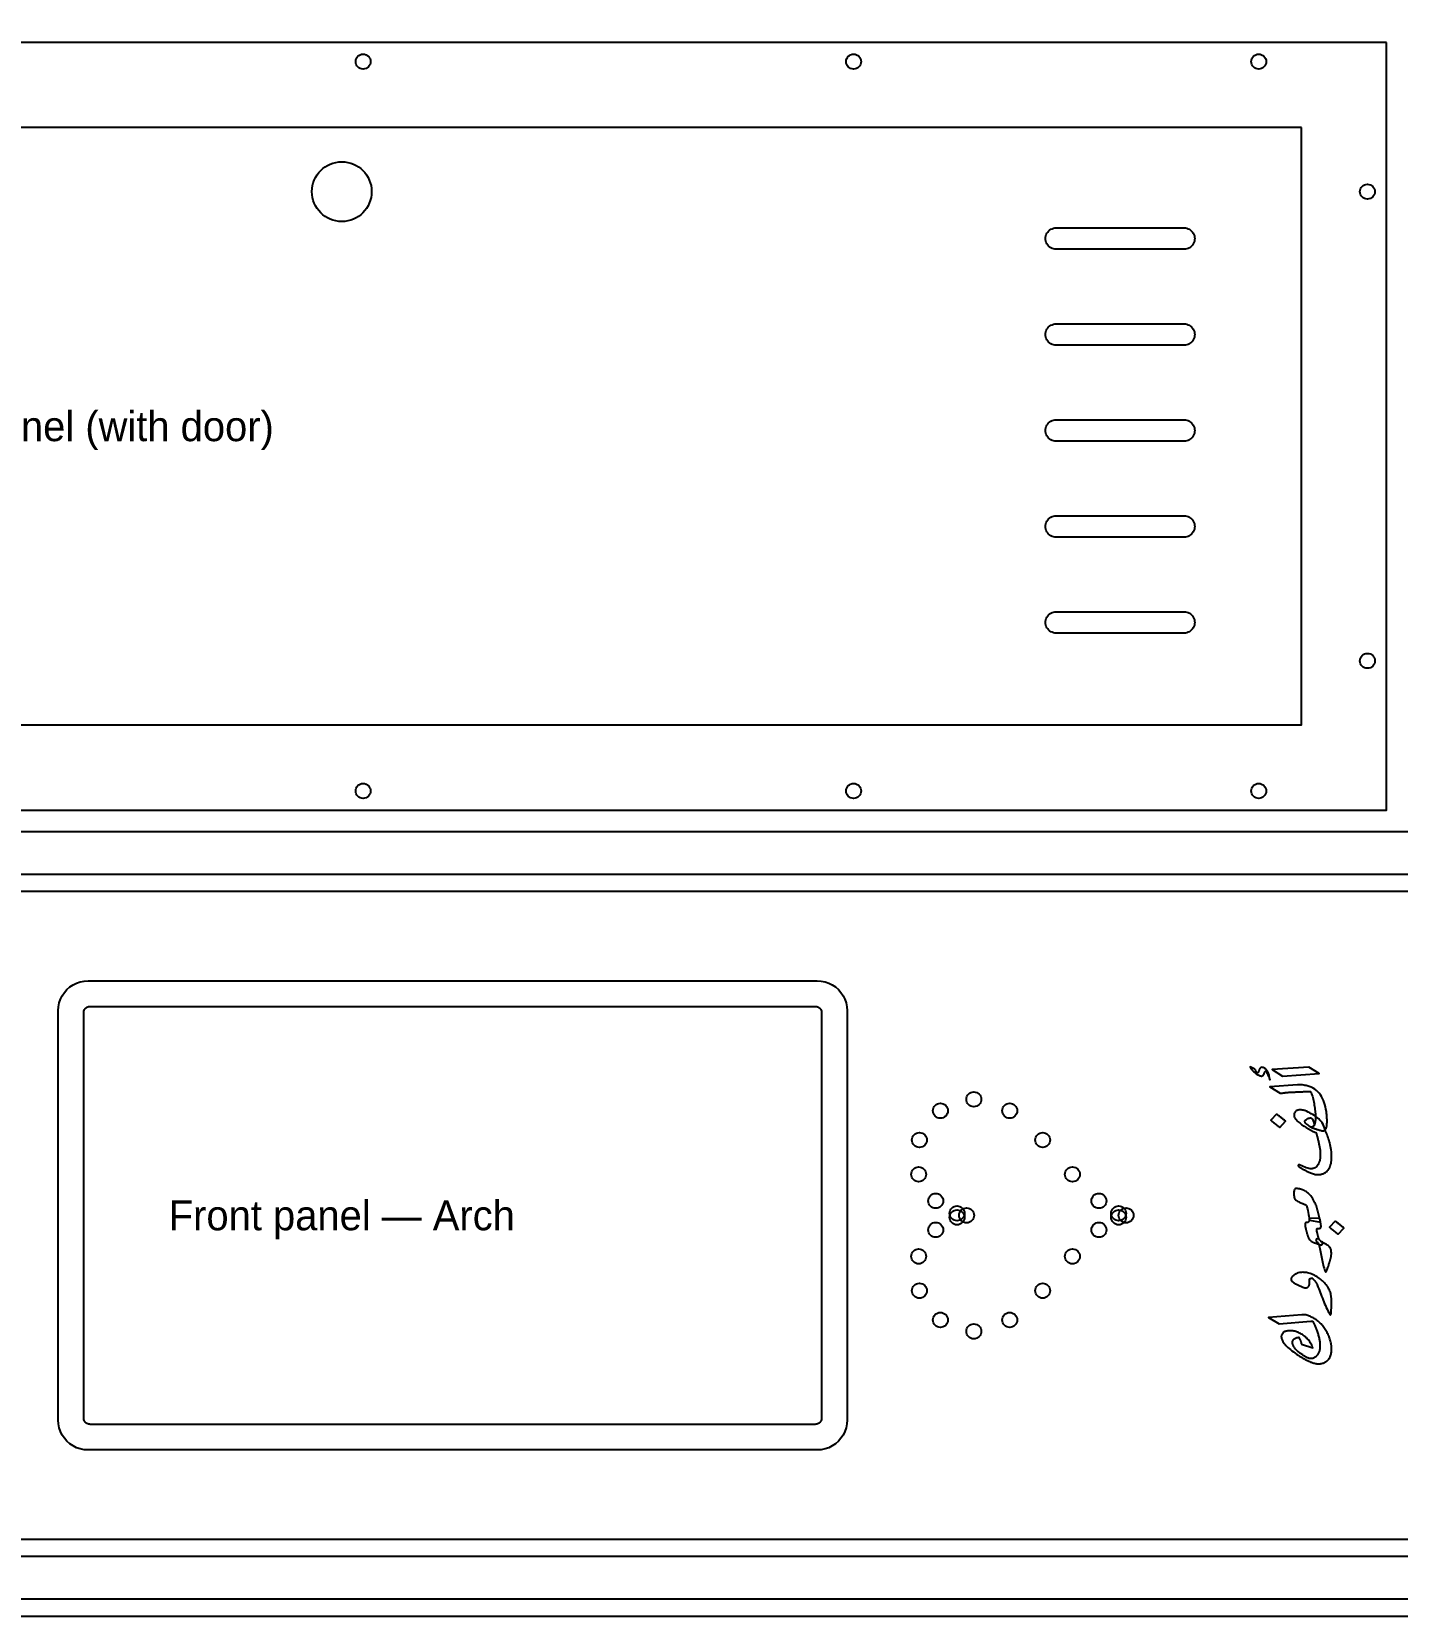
# Model space of a CAD drawing. Header units: millimetres. Extents: x 0 to 2467, y 0 to 1257.
# Drawn here: x 603 to 1243, y 0 to 743 of the extents above; entities that cross this region are included whole.
import ezdxf
from ezdxf.enums import TextEntityAlignment as Align

# ---------------------------------------------------------------- set-up
doc = ezdxf.new("R2010")
doc.units = ezdxf.units.MM
for name, color, linetype in [('CUT_DOOR', 6, 'Continuous'), ('CUT_INSIDE', 5, 'Continuous'), ('CUT_OUTSIDE', 1, 'Continuous'), ('DRILL_7', 3, 'Continuous'), ('ENGRAVE_V', 2, 'Continuous'), ('LABELS', 7, 'Continuous'), ('SHEET', 8, 'Continuous')]:
    doc.layers.add(name, color=color, linetype=linetype)

msp = doc.modelspace()

# ---------------------------------------------------------------- linework, layer by layer
at = {"layer": 'CUT_DOOR'}
msp.add_lwpolyline([(1198, 698), (296, 698), (296, 418), (1198, 418)], close=True, dxfattribs=at)
at = {"layer": 'CUT_INSIDE'}
for points in [[(1083, 641), (1082.347, 641.043), (1081.706, 641.17), (1081.087, 641.381), (1080.5, 641.67), (1079.956, 642.033), (1079.464, 642.464), (1079.033, 642.956), (1078.67, 643.5), (1078.381, 644.087), (1078.17, 644.706), (1078.043, 645.347), (1078, 646), (1078.043, 646.653), (1078.17, 647.294), (1078.381, 647.913), (1078.67, 648.5), (1079.033, 649.044), (1079.464, 649.536), (1079.956, 649.967), (1080.5, 650.33), (1081.087, 650.619), (1081.706, 650.83), (1082.347, 650.957), (1083, 651), (1143, 651), (1143.653, 650.957), (1144.294, 650.83), (1144.913, 650.619), (1145.5, 650.33), (1146.044, 649.967), (1146.536, 649.536), (1146.967, 649.044), (1147.33, 648.5), (1147.619, 647.913), (1147.83, 647.294), (1147.957, 646.653), (1148, 646), (1147.957, 645.347), (1147.83, 644.706), (1147.619, 644.087), (1147.33, 643.5), (1146.967, 642.956), (1146.536, 642.464), (1146.044, 642.033), (1145.5, 641.67), (1144.913, 641.381), (1144.294, 641.17), (1143.653, 641.043), (1143, 641)], [(1083, 596), (1082.347, 596.043), (1081.706, 596.17), (1081.087, 596.381), (1080.5, 596.67), (1079.956, 597.033), (1079.464, 597.464), (1079.033, 597.956), (1078.67, 598.5), (1078.381, 599.087), (1078.17, 599.706), (1078.043, 600.347), (1078, 601), (1078.043, 601.653), (1078.17, 602.294), (1078.381, 602.913), (1078.67, 603.5), (1079.033, 604.044), (1079.464, 604.536), (1079.956, 604.967), (1080.5, 605.33), (1081.087, 605.619), (1081.706, 605.83), (1082.347, 605.957), (1083, 606), (1143, 606), (1143.653, 605.957), (1144.294, 605.83), (1144.913, 605.619), (1145.5, 605.33), (1146.044, 604.967), (1146.536, 604.536), (1146.967, 604.044), (1147.33, 603.5), (1147.619, 602.913), (1147.83, 602.294), (1147.957, 601.653), (1148, 601), (1147.957, 600.347), (1147.83, 599.706), (1147.619, 599.087), (1147.33, 598.5), (1146.967, 597.956), (1146.536, 597.464), (1146.044, 597.033), (1145.5, 596.67), (1144.913, 596.381), (1144.294, 596.17), (1143.653, 596.043), (1143, 596)], [(1083, 551), (1082.347, 551.043), (1081.706, 551.17), (1081.087, 551.381), (1080.5, 551.67), (1079.956, 552.033), (1079.464, 552.464), (1079.033, 552.956), (1078.67, 553.5), (1078.381, 554.087), (1078.17, 554.706), (1078.043, 555.347), (1078, 556), (1078.043, 556.653), (1078.17, 557.294), (1078.381, 557.913), (1078.67, 558.5), (1079.033, 559.044), (1079.464, 559.536), (1079.956, 559.967), (1080.5, 560.33), (1081.087, 560.619), (1081.706, 560.83), (1082.347, 560.957), (1083, 561), (1143, 561), (1143.653, 560.957), (1144.294, 560.83), (1144.913, 560.619), (1145.5, 560.33), (1146.044, 559.967), (1146.536, 559.536), (1146.967, 559.044), (1147.33, 558.5), (1147.619, 557.913), (1147.83, 557.294), (1147.957, 556.653), (1148, 556), (1147.957, 555.347), (1147.83, 554.706), (1147.619, 554.087), (1147.33, 553.5), (1146.967, 552.956), (1146.536, 552.464), (1146.044, 552.033), (1145.5, 551.67), (1144.913, 551.381), (1144.294, 551.17), (1143.653, 551.043), (1143, 551)], [(1083, 506), (1082.347, 506.043), (1081.706, 506.17), (1081.087, 506.381), (1080.5, 506.67), (1079.956, 507.033), (1079.464, 507.464), (1079.033, 507.956), (1078.67, 508.5), (1078.381, 509.087), (1078.17, 509.706), (1078.043, 510.347), (1078, 511), (1078.043, 511.653), (1078.17, 512.294), (1078.381, 512.913), (1078.67, 513.5), (1079.033, 514.044), (1079.464, 514.536), (1079.956, 514.967), (1080.5, 515.33), (1081.087, 515.619), (1081.706, 515.83), (1082.347, 515.957), (1083, 516), (1143, 516), (1143.653, 515.957), (1144.294, 515.83), (1144.913, 515.619), (1145.5, 515.33), (1146.044, 514.967), (1146.536, 514.536), (1146.967, 514.044), (1147.33, 513.5), (1147.619, 512.913), (1147.83, 512.294), (1147.957, 511.653), (1148, 511), (1147.957, 510.347), (1147.83, 509.706), (1147.619, 509.087), (1147.33, 508.5), (1146.967, 507.956), (1146.536, 507.464), (1146.044, 507.033), (1145.5, 506.67), (1144.913, 506.381), (1144.294, 506.17), (1143.653, 506.043), (1143, 506)], [(1083, 461), (1082.347, 461.043), (1081.706, 461.17), (1081.087, 461.381), (1080.5, 461.67), (1079.956, 462.033), (1079.464, 462.464), (1079.033, 462.956), (1078.67, 463.5), (1078.381, 464.087), (1078.17, 464.706), (1078.043, 465.347), (1078, 466), (1078.043, 466.653), (1078.17, 467.294), (1078.381, 467.913), (1078.67, 468.5), (1079.033, 469.044), (1079.464, 469.536), (1079.956, 469.967), (1080.5, 470.33), (1081.087, 470.619), (1081.706, 470.83), (1082.347, 470.957), (1083, 471), (1143, 471), (1143.653, 470.957), (1144.294, 470.83), (1144.913, 470.619), (1145.5, 470.33), (1146.044, 469.967), (1146.536, 469.536), (1146.967, 469.044), (1147.33, 468.5), (1147.619, 467.913), (1147.83, 467.294), (1147.957, 466.653), (1148, 466), (1147.957, 465.347), (1147.83, 464.706), (1147.619, 464.087), (1147.33, 463.5), (1146.967, 462.956), (1146.536, 462.464), (1146.044, 462.033), (1145.5, 461.67), (1144.913, 461.381), (1144.294, 461.17), (1143.653, 461.043), (1143, 461)], [(969.99, 286), (970.382, 285.974), (970.767, 285.898), (971.139, 285.772), (971.49, 285.598), (971.817, 285.38), (972.112, 285.121), (972.371, 284.826), (972.589, 284.5), (972.762, 284.148), (972.888, 283.776), (972.965, 283.392), (972.99, 283), (972.99, 93), (972.965, 92.608), (972.888, 92.224), (972.762, 91.852), (972.589, 91.5), (972.371, 91.174), (972.112, 90.879), (971.817, 90.62), (971.49, 90.402), (971.139, 90.228), (970.767, 90.102), (970.382, 90.026), (969.99, 90), (629.99, 90), (629.599, 90.026), (629.214, 90.102), (628.842, 90.228), (628.49, 90.402), (628.164, 90.62), (627.869, 90.879), (627.61, 91.174), (627.392, 91.5), (627.219, 91.852), (627.093, 92.224), (627.016, 92.608), (626.99, 93), (626.99, 283), (627.016, 283.392), (627.093, 283.776), (627.219, 284.148), (627.392, 284.5), (627.61, 284.826), (627.869, 285.121), (628.164, 285.38), (628.49, 285.598), (628.842, 285.772), (629.214, 285.898), (629.599, 285.974), (629.99, 286)]]:
    msp.add_lwpolyline(points, close=True, dxfattribs=at)
for centre, radius in [((748, 668), 14), ((1044.39, 242.4), 3.5), ((1028.72, 237.026), 3.5), ((1061.216, 237.026), 3.5), ((1018.89, 223.334), 3.5), ((1076.69, 223.334), 3.5), ((1018.528, 207.233), 3.5), ((1090.653, 207.233), 3.5), ((1026.512, 194.8), 3.5), ((1103.069, 194.8), 3.5), ((1036.527, 188.943), 3.5), ((1036.527, 187.057), 3.5), ((1040.99, 188), 3.5), ((1112.299, 188.943), 3.5), ((1112.299, 187.057), 3.5), ((1115.79, 188), 3.5), ((1026.512, 181.2), 3.5), ((1103.069, 181.2), 3.5), ((1018.528, 168.767), 3.5), ((1090.653, 168.767), 3.5), ((1018.89, 152.666), 3.5), ((1076.69, 152.666), 3.5), ((1028.72, 138.974), 3.5), ((1061.216, 138.974), 3.5), ((1044.39, 133.6), 3.5)]:
    msp.add_circle(centre, radius, dxfattribs=at)
at = {"layer": 'CUT_OUTSIDE'}
msp.add_lwpolyline([(1238, 738), (8, 738), (8, 378), (1238, 378)], close=True, dxfattribs=at)
for points in [[(217.995, 368), (1487.966, 368)], [(1487.966, 8), (217.995, 8)]]:
    msp.add_lwpolyline(points, dxfattribs=at)
at = {"layer": 'DRILL_7'}
for centre in [(758, 729), (988, 729), (1178, 729), (1229, 668), (1229, 448), (758, 387), (988, 387), (1178, 387)]:
    msp.add_circle(centre, 3.5, dxfattribs=at)
at = {"layer": 'ENGRAVE_V'}
for points in [[(218.155, 348), (1467.967, 348)], [(218.223, 340), (1459.968, 340)], [(1459.989, 36), (218.23, 36)], [(1467.989, 28), (218.163, 28)]]:
    msp.add_lwpolyline(points, dxfattribs=at)
for points in [[(970.99, 298), (972.818, 297.88), (974.614, 297.523), (976.348, 296.934), (977.99, 296.124), (979.513, 295.107), (980.89, 293.899), (982.097, 292.523), (983.115, 291), (983.925, 289.358), (984.513, 287.623), (984.871, 285.827), (984.99, 284), (984.99, 92), (984.871, 90.173), (984.513, 88.377), (983.925, 86.642), (983.115, 85), (982.097, 83.477), (980.89, 82.101), (979.513, 80.893), (977.99, 79.876), (976.348, 79.066), (974.614, 78.477), (972.818, 78.12), (970.99, 78), (628.99, 78), (627.163, 78.12), (625.367, 78.477), (623.633, 79.066), (621.99, 79.876), (620.468, 80.893), (619.091, 82.101), (617.884, 83.477), (616.866, 85), (616.056, 86.642), (615.468, 88.377), (615.11, 90.173), (614.99, 92), (614.99, 284), (615.11, 285.827), (615.468, 287.623), (616.056, 289.358), (616.866, 291), (617.884, 292.523), (619.091, 293.899), (620.468, 295.107), (621.99, 296.124), (623.633, 296.934), (625.367, 297.523), (627.163, 297.88), (628.99, 298), (970.99, 298)], [(1173.99, 257.62), (1173.99, 257.62), (1174, 257.62), (1174.007, 257.62), (1174.012, 257.62), (1174.016, 257.62), (1174.017, 257.62), (1174.017, 257.62), (1174.015, 257.62), (1174.011, 257.62), (1174.006, 257.62), (1174.002, 257.62), (1173.998, 257.62), (1173.996, 257.62), (1173.993, 257.62), (1173.992, 257.62), (1173.991, 257.62), (1173.99, 257.62), (1174.021, 257.55), (1174.051, 257.48), (1174.082, 257.411), (1174.112, 257.342), (1174.142, 257.274), (1174.173, 257.206), (1174.203, 257.14), (1174.234, 257.073), (1174.265, 257.008), (1174.299, 256.943), (1174.336, 256.879), (1174.375, 256.815), (1174.417, 256.752), (1174.461, 256.69), (1174.508, 256.628), (1174.558, 256.567), (1174.636, 256.461), (1174.73, 256.345), (1174.839, 256.22), (1174.963, 256.086), (1175.102, 255.942), (1175.257, 255.788), (1175.426, 255.625), (1175.611, 255.453), (1175.806, 255.277), (1176.006, 255.103), (1176.211, 254.932), (1176.421, 254.764), (1176.637, 254.598), (1176.857, 254.435), (1177.082, 254.274), (1177.313, 254.116), (1177.544, 253.966), (1177.771, 253.832), (1177.995, 253.713), (1178.214, 253.609), (1178.43, 253.521), (1178.642, 253.447), (1178.85, 253.389), (1179.055, 253.346), (1179.252, 253.325), (1179.437, 253.332), (1179.611, 253.368), (1179.774, 253.432), (1179.925, 253.525), (1180.065, 253.646), (1180.194, 253.796), (1180.311, 253.974), (1180.352, 254.057), (1180.394, 254.144), (1180.438, 254.234), (1180.483, 254.329), (1180.529, 254.427), (1180.577, 254.529), (1180.626, 254.634), (1180.676, 254.744), (1180.726, 254.853), (1180.777, 254.959), (1180.827, 255.061), (1180.878, 255.159), (1180.929, 255.253), (1180.979, 255.344), (1181.03, 255.431), (1181.081, 255.514), (1181.111, 255.559), (1181.141, 255.592), (1181.172, 255.614), (1181.202, 255.625), (1181.233, 255.624), (1181.263, 255.612), (1181.293, 255.589), (1181.324, 255.554), (1181.354, 255.515), (1181.382, 255.478), (1181.409, 255.444), (1181.435, 255.412), (1181.46, 255.383), (1181.483, 255.357), (1181.505, 255.333), (1181.526, 255.311), (1181.647, 255.087), (1181.764, 254.86), (1181.88, 254.631), (1181.992, 254.399), (1182.102, 254.165), (1182.21, 253.928), (1182.315, 253.689), (1182.418, 253.447), (1182.52, 253.205), (1182.623, 252.964), (1182.727, 252.724), (1182.833, 252.485), (1182.94, 252.248), (1183.048, 252.012), (1183.158, 251.777), (1183.269, 251.543), (1183.218, 251.816), (1183.169, 252.088), (1183.119, 252.358), (1183.071, 252.627), (1183.023, 252.895), (1182.976, 253.161), (1182.93, 253.426), (1182.884, 253.69), (1182.831, 253.952), (1182.763, 254.21), (1182.681, 254.463), (1182.585, 254.713), (1182.474, 254.96), (1182.348, 255.202), (1182.208, 255.441), (1182.053, 255.676), (1181.846, 255.949), (1181.63, 256.2), (1181.405, 256.43), (1181.172, 256.638), (1180.929, 256.825), (1180.678, 256.99), (1180.418, 257.134), (1180.149, 257.256), (1179.884, 257.347), (1179.637, 257.398), (1179.408, 257.408), (1179.197, 257.377), (1179.003, 257.306), (1178.827, 257.195), (1178.669, 257.043), (1178.528, 256.851), (1178.45, 256.736), (1178.378, 256.616), (1178.311, 256.491), (1178.25, 256.359), (1178.194, 256.222), (1178.145, 256.08), (1178.101, 255.931), (1178.062, 255.777), (1178.023, 255.624), (1177.975, 255.479), (1177.919, 255.343), (1177.855, 255.215), (1177.782, 255.095), (1177.701, 254.983), (1177.613, 254.88), (1177.515, 254.784), (1177.359, 254.899), (1177.215, 255.02), (1177.083, 255.147), (1176.963, 255.281), (1176.855, 255.421), (1176.759, 255.567), (1176.676, 255.719), (1176.604, 255.878), (1176.534, 256.034), (1176.456, 256.177), (1176.369, 256.307), (1176.275, 256.425), (1176.172, 256.53), (1176.061, 256.623), (1175.941, 256.703), (1175.814, 256.77), (1173.99, 257.62)], [(1189.143, 253.326), (1206.362, 254.46), (1201.582, 257.458), (1184.362, 256.324), (1189.143, 253.326)], [(1200.731, 248.707), (1200.191, 248.848), (1199.644, 248.965), (1199.092, 249.06), (1198.533, 249.132), (1197.968, 249.182), (1197.396, 249.208), (1196.818, 249.212), (1196.234, 249.193), (1183.147, 248.302), (1188.049, 245.263), (1188.295, 245.283), (1188.524, 245.302), (1188.738, 245.321), (1188.936, 245.339), (1189.118, 245.357), (1189.284, 245.373), (1189.434, 245.389), (1189.569, 245.405), (1189.693, 245.42), (1189.813, 245.435), (1189.929, 245.451), (1190.04, 245.466), (1190.146, 245.481), (1190.249, 245.496), (1190.346, 245.511), (1190.44, 245.527), (1190.535, 245.542), (1190.637, 245.557), (1190.747, 245.572), (1190.865, 245.587), (1190.991, 245.602), (1191.124, 245.618), (1191.264, 245.633), (1191.412, 245.648), (1191.574, 245.663), (1191.757, 245.677), (1191.959, 245.691), (1192.182, 245.704), (1192.425, 245.716), (1192.688, 245.728), (1192.972, 245.739), (1193.276, 245.749), (1193.808, 245.77), (1194.352, 245.792), (1194.907, 245.816), (1195.474, 245.841), (1196.052, 245.866), (1196.641, 245.894), (1197.242, 245.922), (1197.854, 245.952), (1198.465, 245.98), (1199.062, 246.005), (1199.645, 246.026), (1200.214, 246.043), (1200.769, 246.056), (1201.311, 246.066), (1201.838, 246.072), (1202.351, 246.073), (1202.569, 245.554), (1202.777, 245.009), (1202.974, 244.437), (1203.162, 243.84), (1203.339, 243.217), (1203.506, 242.568), (1203.663, 241.892), (1203.81, 241.191), (1203.946, 240.481), (1204.071, 239.777), (1204.184, 239.08), (1204.286, 238.391), (1204.377, 237.708), (1204.456, 237.032), (1204.523, 236.363), (1204.58, 235.701), (1204.598, 235.366), (1204.611, 235.029), (1204.621, 234.69), (1204.625, 234.349), (1204.626, 234.006), (1204.622, 233.662), (1204.613, 233.315), (1204.6, 232.967), (1204.579, 232.623), (1204.546, 232.292), (1204.5, 231.972), (1204.443, 231.665), (1204.374, 231.37), (1204.292, 231.086), (1204.199, 230.815), (1204.094, 230.556), (1203.974, 230.314), (1203.838, 230.095), (1203.685, 229.899), (1203.516, 229.725), (1203.331, 229.575), (1203.129, 229.447), (1202.91, 229.342), (1202.676, 229.259), (1202.953, 229.158), (1203.238, 229.056), (1203.53, 228.953), (1203.83, 228.849), (1204.138, 228.745), (1204.453, 228.64), (1204.776, 228.535), (1205.106, 228.429), (1205.445, 228.323), (1205.79, 228.217), (1206.143, 228.113), (1206.504, 228.009), (1206.873, 227.905), (1207.249, 227.802), (1207.632, 227.7), (1208.024, 227.598), (1208.24, 227.619), (1208.443, 227.66), (1208.632, 227.723), (1208.809, 227.806), (1208.972, 227.91), (1209.121, 228.035), (1209.258, 228.181), (1209.381, 228.348), (1209.491, 228.528), (1209.59, 228.714), (1209.676, 228.905), (1209.751, 229.102), (1209.813, 229.305), (1209.863, 229.514), (1209.902, 229.728), (1209.928, 229.948), (1209.965, 230.307), (1209.995, 230.674), (1210.018, 231.049), (1210.034, 231.432), (1210.043, 231.824), (1210.046, 232.223), (1210.041, 232.631), (1210.029, 233.048), (1210.011, 233.472), (1209.987, 233.905), (1209.958, 234.346), (1209.923, 234.795), (1209.882, 235.252), (1209.835, 235.718), (1209.783, 236.192), (1209.725, 236.674), (1209.549, 237.816), (1209.325, 238.911), (1209.053, 239.96), (1208.733, 240.963), (1208.364, 241.92), (1207.948, 242.831), (1207.483, 243.695), (1206.97, 244.514), (1206.403, 245.275), (1205.775, 245.968), (1205.086, 246.594), (1204.337, 247.152), (1203.526, 247.643), (1202.655, 248.065), (1201.723, 248.42), (1200.731, 248.707)], [(1186.388, 235.458), (1183.714, 232.582), (1183.968, 232.379), (1184.223, 232.174), (1184.48, 231.968), (1184.737, 231.761), (1184.996, 231.553), (1185.256, 231.344), (1185.518, 231.133), (1185.781, 230.921), (1186.044, 230.709), (1186.307, 230.498), (1186.571, 230.288), (1186.834, 230.08), (1187.097, 229.873), (1187.361, 229.667), (1187.624, 229.463), (1187.887, 229.259), (1190.561, 232.136), (1190.298, 232.348), (1190.036, 232.56), (1189.774, 232.771), (1189.513, 232.982), (1189.253, 233.192), (1188.993, 233.401), (1188.733, 233.61), (1188.475, 233.818), (1188.216, 234.025), (1187.957, 234.232), (1187.697, 234.438), (1187.437, 234.643), (1187.175, 234.848), (1186.914, 235.052), (1186.651, 235.255), (1186.388, 235.458)], [(1196.558, 211.311), (1196.563, 211.241), (1196.58, 211.172), (1196.609, 211.104), (1196.649, 211.038), (1196.7, 210.972), (1196.763, 210.908), (1196.837, 210.846), (1196.922, 210.784), (1197.209, 210.602), (1197.503, 210.42), (1197.805, 210.237), (1198.112, 210.055), (1198.427, 209.873), (1198.749, 209.69), (1199.078, 209.508), (1199.414, 209.326), (1199.756, 209.144), (1200.104, 208.964), (1200.458, 208.785), (1200.817, 208.607), (1201.182, 208.43), (1201.553, 208.255), (1201.929, 208.081), (1202.311, 207.908), (1202.773, 207.718), (1203.228, 207.553), (1203.675, 207.414), (1204.114, 207.3), (1204.546, 207.211), (1204.97, 207.148), (1205.386, 207.11), (1205.795, 207.097), (1206.087, 207.104), (1206.375, 207.123), (1206.659, 207.154), (1206.94, 207.199), (1207.216, 207.256), (1207.489, 207.325), (1207.758, 207.408), (1208.024, 207.503), (1208.496, 207.684), (1208.94, 207.905), (1209.357, 208.165), (1209.746, 208.465), (1210.106, 208.804), (1210.439, 209.181), (1210.745, 209.599), (1211.022, 210.055), (1211.297, 210.588), (1211.536, 211.154), (1211.738, 211.753), (1211.903, 212.385), (1212.032, 213.049), (1212.123, 213.747), (1212.178, 214.478), (1212.197, 215.241), (1212.183, 216.108), (1212.142, 216.967), (1212.074, 217.817), (1211.979, 218.66), (1211.856, 219.494), (1211.707, 220.319), (1211.53, 221.137), (1211.326, 221.946), (1211.104, 222.738), (1210.874, 223.502), (1210.635, 224.24), (1210.389, 224.95), (1210.134, 225.632), (1209.871, 226.288), (1209.6, 226.916), (1209.32, 227.517), (1209.32, 227.517), (1209.158, 228.166), (1208.888, 229.015), (1208.566, 229.822), (1208.189, 230.585), (1207.76, 231.306), (1207.278, 231.983), (1206.742, 232.617), (1206.154, 233.209), (1205.512, 233.757), (1204.825, 234.279), (1204.121, 234.772), (1203.402, 235.236), (1202.665, 235.671), (1201.913, 236.077), (1201.144, 236.454), (1200.358, 236.801), (1199.556, 237.12), (1199.405, 237.159), (1199.257, 237.195), (1199.111, 237.23), (1198.968, 237.261), (1198.828, 237.29), (1198.69, 237.317), (1198.554, 237.341), (1198.421, 237.363), (1198.291, 237.382), (1198.163, 237.398), (1198.038, 237.412), (1197.915, 237.423), (1197.795, 237.432), (1197.677, 237.439), (1197.562, 237.442), (1197.449, 237.444), (1197.16, 237.434), (1196.882, 237.404), (1196.613, 237.355), (1196.355, 237.287), (1196.107, 237.198), (1195.869, 237.09), (1195.641, 236.963), (1195.423, 236.816), (1195.224, 236.65), (1195.051, 236.467), (1194.905, 236.268), (1194.785, 236.051), (1194.692, 235.817), (1194.626, 235.566), (1194.586, 235.298), (1194.572, 235.013), (1194.603, 234.645), (1194.694, 234.271), (1194.846, 233.89), (1195.059, 233.504), (1195.332, 233.11), (1195.666, 232.711), (1196.061, 232.305), (1196.517, 231.893), (1197.383, 231.184), (1198.297, 230.495), (1199.261, 229.827), (1200.275, 229.178), (1201.338, 228.55), (1202.45, 227.943), (1203.612, 227.355), (1204.823, 226.788), (1204.924, 226.499), (1205.024, 226.201), (1205.124, 225.892), (1205.223, 225.573), (1205.321, 225.243), (1205.419, 224.904), (1205.516, 224.555), (1205.613, 224.195), (1205.709, 223.825), (1205.804, 223.443), (1205.899, 223.05), (1205.993, 222.645), (1206.086, 222.229), (1206.179, 221.802), (1206.271, 221.363), (1206.362, 220.913), (1206.422, 220.63), (1206.478, 220.349), (1206.531, 220.068), (1206.58, 219.789), (1206.627, 219.511), (1206.67, 219.234), (1206.71, 218.959), (1206.747, 218.685), (1206.781, 218.412), (1206.809, 218.14), (1206.834, 217.87), (1206.854, 217.601), (1206.869, 217.333), (1206.88, 217.067), (1206.887, 216.802), (1206.889, 216.538), (1206.889, 216.396), (1206.887, 216.257), (1206.883, 216.118), (1206.879, 215.98), (1206.873, 215.844), (1206.866, 215.71), (1206.858, 215.576), (1206.849, 215.444), (1206.838, 215.312), (1206.826, 215.18), (1206.813, 215.049), (1206.798, 214.917), (1206.782, 214.785), (1206.765, 214.654), (1206.747, 214.522), (1206.727, 214.39), (1206.6, 213.678), (1206.421, 213.02), (1206.19, 212.417), (1205.907, 211.868), (1205.572, 211.374), (1205.185, 210.934), (1204.746, 210.548), (1204.256, 210.217), (1204.08, 210.132), (1203.899, 210.058), (1203.711, 209.995), (1203.516, 209.944), (1203.316, 209.904), (1203.109, 209.875), (1202.895, 209.858), (1202.676, 209.852), (1202.141, 209.88), (1201.569, 209.961), (1200.961, 210.097), (1200.316, 210.288), (1199.634, 210.533), (1198.915, 210.832), (1198.16, 211.186), (1197.368, 211.595), (1197.29, 211.623), (1197.219, 211.648), (1197.153, 211.669), (1197.095, 211.686), (1197.042, 211.699), (1196.996, 211.709), (1196.956, 211.714), (1196.922, 211.716), (1196.837, 211.71), (1196.763, 211.691), (1196.7, 211.659), (1196.649, 211.615), (1196.609, 211.558), (1196.58, 211.488), (1196.563, 211.406), (1196.558, 211.311)], [(1202.716, 229.3), (1202.626, 229.304), (1202.539, 229.315), (1202.454, 229.334), (1202.372, 229.361), (1202.292, 229.395), (1202.215, 229.437), (1202.14, 229.486), (1202.068, 229.543), (1201.886, 229.685), (1201.703, 229.825), (1201.521, 229.966), (1201.339, 230.105), (1201.156, 230.244), (1200.974, 230.383), (1200.792, 230.52), (1200.609, 230.657), (1200.433, 230.8), (1200.27, 230.955), (1200.119, 231.122), (1199.981, 231.3), (1199.856, 231.491), (1199.743, 231.694), (1199.643, 231.909), (1199.556, 232.136), (1199.606, 232.249), (1199.677, 232.365), (1199.769, 232.485), (1199.88, 232.607), (1200.012, 232.733), (1200.164, 232.862), (1200.336, 232.994), (1200.528, 233.129), (1200.732, 233.257), (1200.938, 233.368), (1201.147, 233.462), (1201.359, 233.539), (1201.573, 233.599), (1201.789, 233.642), (1202.008, 233.667), (1202.23, 233.676), (1202.387, 233.666), (1202.534, 233.638), (1202.67, 233.59), (1202.797, 233.524), (1202.914, 233.438), (1203.02, 233.334), (1203.116, 233.21), (1203.202, 233.068), (1203.383, 232.669), (1203.542, 232.28), (1203.677, 231.904), (1203.79, 231.539), (1203.88, 231.185), (1203.947, 230.842), (1203.991, 230.511), (1204.013, 230.191), (1203.978, 230.12), (1203.935, 230.048), (1203.884, 229.976), (1203.825, 229.903), (1203.758, 229.829), (1203.682, 229.755), (1203.598, 229.68), (1203.506, 229.604), (1203.41, 229.533), (1203.312, 229.471), (1203.215, 229.419), (1203.116, 229.376), (1203.017, 229.343), (1202.917, 229.319), (1202.817, 229.305), (1202.716, 229.3)], [(1200.366, 192.755), (1200.611, 191.918), (1200.837, 191.068), (1201.046, 190.206), (1201.237, 189.331), (1201.411, 188.444), (1201.566, 187.544), (1201.704, 186.631), (1201.825, 185.705), (1207.051, 184.814), (1206.89, 185.487), (1206.73, 186.15), (1206.571, 186.801), (1206.413, 187.442), (1206.257, 188.072), (1206.102, 188.692), (1205.948, 189.301), (1205.795, 189.899), (1205.635, 190.489), (1205.458, 191.075), (1205.265, 191.656), (1205.056, 192.233), (1204.83, 192.806), (1204.587, 193.374), (1204.328, 193.938), (1204.053, 194.497), (1203.737, 195.104), (1203.415, 195.669), (1203.088, 196.193), (1202.757, 196.675), (1202.42, 197.115), (1202.078, 197.513), (1201.731, 197.869), (1201.379, 198.184), (1201.151, 198.371), (1200.933, 198.546), (1200.726, 198.71), (1200.528, 198.863), (1200.341, 199.004), (1200.164, 199.134), (1199.996, 199.252), (1199.839, 199.359), (1199.684, 199.458), (1199.523, 199.553), (1199.355, 199.643), (1199.181, 199.729), (1199.001, 199.81), (1198.814, 199.887), (1198.621, 199.959), (1198.421, 200.027), (1198.208, 200.094), (1197.973, 200.16), (1197.717, 200.228), (1197.439, 200.296), (1197.139, 200.365), (1196.819, 200.434), (1196.476, 200.504), (1196.112, 200.574), (1195.751, 200.621), (1195.436, 200.597), (1195.168, 200.504), (1194.947, 200.341), (1194.773, 200.109), (1194.646, 199.807), (1194.565, 199.436), (1194.532, 198.994), (1194.517, 198.528), (1194.512, 198.1), (1194.517, 197.712), (1194.532, 197.364), (1194.557, 197.054), (1194.593, 196.784), (1194.638, 196.553), (1194.694, 196.361), (1194.729, 196.098), (1194.833, 195.837), (1195.007, 195.576), (1195.251, 195.318), (1195.564, 195.06), (1195.947, 194.803), (1196.4, 194.548), (1196.922, 194.294), (1197.202, 194.165), (1197.473, 194.041), (1197.736, 193.922), (1197.991, 193.808), (1198.238, 193.699), (1198.476, 193.596), (1198.706, 193.497), (1198.928, 193.403), (1199.141, 193.313), (1199.344, 193.226), (1199.538, 193.141), (1199.723, 193.059), (1199.898, 192.979), (1200.064, 192.902), (1200.22, 192.827), (1200.366, 192.755)], [(1206.687, 186.556), (1201.703, 186.637), (1201.727, 186.418), (1201.736, 186.208), (1201.732, 186.006), (1201.713, 185.812), (1201.681, 185.626), (1201.635, 185.448), (1201.575, 185.279), (1201.501, 185.118), (1201.41, 184.972), (1201.301, 184.851), (1201.172, 184.752), (1201.025, 184.677), (1200.858, 184.625), (1200.673, 184.597), (1200.468, 184.593), (1200.245, 184.611), (1200.139, 184.603), (1200.046, 184.578), (1199.964, 184.537), (1199.895, 184.48), (1199.838, 184.406), (1199.793, 184.315), (1199.759, 184.208), (1199.738, 184.085), (1199.726, 183.948), (1199.72, 183.803), (1199.721, 183.65), (1199.728, 183.487), (1199.741, 183.315), (1199.761, 183.135), (1199.787, 182.946), (1199.819, 182.748), (1199.856, 182.544), (1199.895, 182.339), (1199.937, 182.131), (1199.981, 181.922), (1200.028, 181.711), (1200.077, 181.498), (1200.129, 181.283), (1200.184, 181.066), (1200.239, 180.852), (1200.294, 180.645), (1200.348, 180.444), (1200.402, 180.251), (1200.454, 180.064), (1200.507, 179.885), (1200.558, 179.712), (1200.609, 179.547), (1200.857, 178.796), (1201.113, 178.124), (1201.378, 177.53), (1201.653, 177.015), (1201.936, 176.578), (1202.227, 176.219), (1202.528, 175.94), (1202.838, 175.738), (1203.011, 175.649), (1203.188, 175.564), (1203.368, 175.482), (1203.552, 175.404), (1203.738, 175.33), (1203.928, 175.26), (1204.121, 175.193), (1204.316, 175.131), (1204.513, 175.069), (1204.708, 175.004), (1204.9, 174.937), (1205.091, 174.867), (1205.28, 174.795), (1205.467, 174.72), (1205.653, 174.643), (1205.836, 174.563), (1205.851, 174.551), (1205.875, 174.533), (1205.909, 174.51), (1205.952, 174.482), (1206.005, 174.449), (1206.067, 174.411), (1206.139, 174.368), (1206.221, 174.32), (1206.303, 174.273), (1206.376, 174.234), (1206.442, 174.203), (1206.499, 174.178), (1206.548, 174.162), (1206.589, 174.153), (1206.622, 174.152), (1206.646, 174.158), (1206.851, 174.119), (1207.04, 174.101), (1207.213, 174.106), (1207.37, 174.133), (1207.512, 174.182), (1207.637, 174.253), (1207.747, 174.347), (1207.841, 174.462), (1207.91, 174.589), (1207.944, 174.717), (1207.943, 174.845), (1207.907, 174.974), (1207.837, 175.103), (1207.731, 175.233), (1207.591, 175.364), (1207.416, 175.495), (1207.247, 175.669), (1207.087, 175.845), (1206.934, 176.023), (1206.788, 176.204), (1206.65, 176.388), (1206.519, 176.574), (1206.397, 176.763), (1206.281, 176.954), (1206.221, 177.118), (1206.161, 177.288), (1206.102, 177.463), (1206.043, 177.643), (1205.985, 177.827), (1205.928, 178.017), (1205.872, 178.212), (1205.816, 178.412), (1205.76, 178.616), (1205.705, 178.823), (1205.651, 179.031), (1205.598, 179.243), (1205.545, 179.457), (1205.493, 179.673), (1205.441, 179.892), (1205.39, 180.114), (1205.305, 180.531), (1205.251, 180.891), (1205.229, 181.195), (1205.238, 181.441), (1205.279, 181.63), (1205.352, 181.762), (1205.457, 181.838), (1205.593, 181.856), (1206.026, 181.816), (1206.393, 181.836), (1206.694, 181.917), (1206.93, 182.059), (1207.099, 182.261), (1207.203, 182.525), (1207.241, 182.849), (1207.213, 183.234), (1207.183, 183.437), (1207.153, 183.641), (1207.122, 183.847), (1207.092, 184.054), (1207.061, 184.262), (1207.031, 184.472), (1207.001, 184.683), (1206.97, 184.895), (1206.939, 185.107), (1206.907, 185.318), (1206.873, 185.527), (1206.839, 185.736), (1206.802, 185.943), (1206.765, 186.148), (1206.726, 186.353), (1206.687, 186.556)], [(1213.817, 185.341), (1211.143, 182.464), (1211.397, 182.261), (1211.652, 182.056), (1211.909, 181.85), (1212.166, 181.643), (1212.425, 181.435), (1212.685, 181.226), (1212.947, 181.015), (1213.21, 180.803), (1213.473, 180.591), (1213.736, 180.38), (1214, 180.17), (1214.263, 179.962), (1214.526, 179.755), (1214.79, 179.549), (1215.053, 179.345), (1215.316, 179.142), (1217.99, 182.018), (1217.727, 182.231), (1217.465, 182.442), (1217.203, 182.654), (1216.942, 182.864), (1216.682, 183.074), (1216.422, 183.283), (1216.163, 183.492), (1215.904, 183.7), (1215.645, 183.907), (1215.386, 184.114), (1215.126, 184.32), (1214.866, 184.525), (1214.605, 184.73), (1214.343, 184.934), (1214.08, 185.138), (1213.817, 185.341)], [(1206.565, 176.508), (1206.497, 176.613), (1206.416, 176.706), (1206.32, 176.785), (1206.211, 176.852), (1206.087, 176.907), (1205.95, 176.949), (1205.798, 176.978), (1205.633, 176.994), (1205.471, 176.994), (1205.327, 176.974), (1205.202, 176.934), (1205.096, 176.873), (1205.01, 176.792), (1204.942, 176.69), (1204.893, 176.569), (1204.863, 176.427), (1204.86, 176.337), (1204.868, 176.247), (1204.89, 176.159), (1204.924, 176.073), (1204.971, 175.987), (1205.031, 175.903), (1205.103, 175.82), (1205.188, 175.738), (1205.147, 175.738), (1205.351, 175.541), (1205.54, 175.333), (1205.711, 175.115), (1205.866, 174.887), (1206.005, 174.649), (1206.127, 174.401), (1206.233, 174.143), (1206.322, 173.875), (1206.511, 173.142), (1206.692, 172.401), (1206.865, 171.653), (1207.031, 170.897), (1207.189, 170.133), (1207.34, 169.362), (1207.483, 168.584), (1207.618, 167.797), (1207.757, 167.014), (1207.91, 166.242), (1208.076, 165.484), (1208.257, 164.738), (1208.451, 164.005), (1208.659, 163.285), (1208.881, 162.577), (1209.118, 161.882), (1209.179, 161.754), (1209.242, 161.654), (1209.306, 161.582), (1209.371, 161.538), (1209.437, 161.521), (1209.505, 161.533), (1209.574, 161.572), (1209.644, 161.639), (1209.752, 161.795), (1209.872, 162.019), (1210.005, 162.311), (1210.151, 162.672), (1210.309, 163.101), (1210.48, 163.599), (1210.663, 164.165), (1210.86, 164.799), (1210.958, 165.125), (1211.052, 165.436), (1211.141, 165.731), (1211.224, 166.009), (1211.303, 166.273), (1211.376, 166.52), (1211.445, 166.751), (1211.508, 166.967), (1211.566, 167.166), (1211.619, 167.35), (1211.668, 167.518), (1211.711, 167.671), (1211.749, 167.807), (1211.781, 167.928), (1211.809, 168.032), (1211.832, 168.121), (1211.946, 168.752), (1212.026, 169.347), (1212.07, 169.907), (1212.08, 170.431), (1212.055, 170.919), (1211.995, 171.373), (1211.901, 171.791), (1211.771, 172.173), (1211.606, 172.529), (1211.403, 172.869), (1211.163, 173.193), (1210.885, 173.5), (1210.57, 173.79), (1210.218, 174.065), (1209.828, 174.322), (1209.401, 174.563), (1209.2, 174.665), (1209, 174.768), (1208.802, 174.873), (1208.606, 174.979), (1208.412, 175.086), (1208.22, 175.194), (1208.03, 175.303), (1207.841, 175.414), (1207.657, 175.529), (1207.48, 175.65), (1207.31, 175.777), (1207.147, 175.911), (1206.991, 176.05), (1206.842, 176.197), (1206.7, 176.349), (1206.565, 176.508)], [(1211.873, 150.74), (1211.873, 150.74), (1211.755, 151.284), (1211.603, 151.823), (1211.418, 152.355), (1211.199, 152.882), (1210.947, 153.404), (1210.661, 153.919), (1210.342, 154.429), (1209.989, 154.934), (1209.61, 155.427), (1209.213, 155.906), (1208.797, 156.369), (1208.363, 156.818), (1207.911, 157.251), (1207.44, 157.668), (1206.951, 158.071), (1206.444, 158.458), (1205.923, 158.826), (1205.395, 159.17), (1204.86, 159.49), (1204.316, 159.785), (1203.766, 160.057), (1203.207, 160.304), (1202.641, 160.528), (1202.068, 160.727), (1201.493, 160.899), (1200.922, 161.04), (1200.356, 161.15), (1199.794, 161.229), (1199.236, 161.276), (1198.684, 161.293), (1198.135, 161.279), (1197.591, 161.234), (1197.058, 161.152), (1196.544, 161.029), (1196.048, 160.863), (1195.57, 160.656), (1195.111, 160.408), (1194.67, 160.117), (1194.247, 159.785), (1193.843, 159.411), (1193.754, 159.314), (1193.668, 159.207), (1193.587, 159.089), (1193.509, 158.96), (1193.435, 158.82), (1193.365, 158.67), (1193.298, 158.509), (1193.235, 158.337), (1193.187, 158.164), (1193.162, 157.999), (1193.161, 157.842), (1193.185, 157.694), (1193.232, 157.553), (1193.304, 157.421), (1193.399, 157.298), (1193.519, 157.182), (1193.797, 156.945), (1194.084, 156.72), (1194.379, 156.507), (1194.684, 156.306), (1194.997, 156.117), (1195.319, 155.94), (1195.651, 155.775), (1195.99, 155.622), (1196.334, 155.474), (1196.677, 155.322), (1197.018, 155.167), (1197.358, 155.009), (1197.697, 154.848), (1198.034, 154.684), (1198.37, 154.517), (1198.705, 154.346), (1198.858, 154.279), (1199.013, 154.219), (1199.169, 154.168), (1199.328, 154.123), (1199.488, 154.086), (1199.651, 154.057), (1199.815, 154.036), (1199.981, 154.022), (1200.146, 154.019), (1200.307, 154.032), (1200.463, 154.06), (1200.614, 154.103), (1200.762, 154.161), (1200.904, 154.235), (1201.043, 154.323), (1201.176, 154.427), (1201.311, 154.568), (1201.431, 154.727), (1201.536, 154.905), (1201.627, 155.101), (1201.704, 155.315), (1201.765, 155.548), (1201.812, 155.799), (1201.845, 156.068), (1201.866, 156.344), (1201.877, 156.616), (1201.878, 156.884), (1201.87, 157.147), (1201.853, 157.405), (1201.826, 157.659), (1201.79, 157.909), (1201.744, 158.155), (1201.818, 158.204), (1201.899, 158.252), (1201.988, 158.298), (1202.083, 158.342), (1202.185, 158.384), (1202.294, 158.424), (1202.411, 158.463), (1202.534, 158.499), (1202.656, 158.529), (1202.768, 158.548), (1202.871, 158.557), (1202.964, 158.555), (1203.048, 158.542), (1203.122, 158.518), (1203.187, 158.483), (1203.243, 158.438), (1203.413, 158.284), (1203.58, 158.124), (1203.742, 157.96), (1203.901, 157.79), (1204.056, 157.615), (1204.208, 157.435), (1204.355, 157.251), (1204.499, 157.061), (1204.637, 156.866), (1204.77, 156.666), (1204.896, 156.46), (1205.015, 156.25), (1205.129, 156.035), (1205.236, 155.815), (1205.336, 155.589), (1205.431, 155.359), (1205.784, 154.487), (1206.135, 153.612), (1206.483, 152.734), (1206.828, 151.854), (1207.172, 150.972), (1207.512, 150.087), (1207.85, 149.199), (1208.186, 148.309), (1208.527, 147.424), (1208.882, 146.552), (1209.251, 145.692), (1209.634, 144.845), (1210.031, 144.011), (1210.442, 143.189), (1210.867, 142.38), (1211.305, 141.584), (1211.328, 141.546), (1211.355, 141.513), (1211.386, 141.485), (1211.422, 141.462), (1211.462, 141.444), (1211.507, 141.432), (1211.556, 141.424), (1211.609, 141.422), (1211.662, 141.425), (1211.709, 141.434), (1211.751, 141.45), (1211.787, 141.472), (1211.817, 141.501), (1211.841, 141.536), (1211.86, 141.577), (1211.873, 141.624), (1211.922, 142.183), (1211.968, 142.745), (1212.01, 143.31), (1212.05, 143.878), (1212.086, 144.449), (1212.12, 145.024), (1212.15, 145.601), (1212.176, 146.182), (1212.194, 146.763), (1212.195, 147.341), (1212.181, 147.915), (1212.151, 148.486), (1212.105, 149.055), (1212.044, 149.62), (1211.966, 150.181), (1211.873, 150.74)], [(1203.405, 138.18), (1203.548, 137.9), (1203.694, 137.605), (1203.842, 137.297), (1203.992, 136.975), (1204.146, 136.639), (1204.301, 136.289), (1204.46, 135.925), (1204.62, 135.547), (1204.781, 135.158), (1204.938, 134.762), (1205.092, 134.358), (1205.243, 133.946), (1205.391, 133.527), (1205.536, 133.101), (1205.677, 132.666), (1205.816, 132.225), (1205.948, 131.779), (1206.07, 131.333), (1206.183, 130.887), (1206.287, 130.442), (1206.381, 129.996), (1206.465, 129.55), (1206.54, 129.105), (1206.606, 128.659), (1206.659, 128.217), (1206.698, 127.78), (1206.722, 127.351), (1206.732, 126.927), (1206.727, 126.51), (1206.708, 126.099), (1206.674, 125.695), (1206.626, 125.296), (1206.56, 124.908), (1206.473, 124.534), (1206.365, 124.174), (1206.236, 123.828), (1206.086, 123.495), (1205.916, 123.177), (1205.724, 122.872), (1205.512, 122.582), (1205.248, 122.264), (1204.985, 121.978), (1204.722, 121.724), (1204.458, 121.503), (1204.195, 121.314), (1203.932, 121.157), (1203.668, 121.033), (1203.405, 120.941), (1203.141, 120.876), (1202.877, 120.833), (1202.612, 120.813), (1202.346, 120.814), (1202.08, 120.838), (1201.813, 120.884), (1201.546, 120.952), (1201.278, 121.042), (1201.01, 121.149), (1200.742, 121.265), (1200.475, 121.392), (1200.209, 121.528), (1199.944, 121.675), (1199.679, 121.832), (1199.414, 121.999), (1199.151, 122.177), (1198.888, 122.358), (1198.627, 122.539), (1198.366, 122.718), (1198.107, 122.896), (1197.85, 123.072), (1197.593, 123.248), (1197.338, 123.422), (1197.084, 123.595), (1196.824, 123.783), (1196.568, 123.982), (1196.317, 124.193), (1196.072, 124.415), (1195.831, 124.649), (1195.595, 124.894), (1195.365, 125.15), (1195.14, 125.418), (1194.926, 125.692), (1194.729, 125.967), (1194.551, 126.244), (1194.39, 126.522), (1194.247, 126.801), (1194.122, 127.082), (1194.014, 127.363), (1193.924, 127.646), (1193.858, 127.926), (1193.822, 128.198), (1193.815, 128.463), (1193.838, 128.72), (1193.891, 128.969), (1193.974, 129.211), (1194.086, 129.445), (1194.228, 129.672), (1194.406, 129.886), (1194.624, 130.082), (1194.884, 130.261), (1195.185, 130.422), (1195.527, 130.565), (1195.911, 130.69), (1196.335, 130.798), (1196.801, 130.887), (1196.88, 130.719), (1196.955, 130.56), (1197.027, 130.408), (1197.095, 130.265), (1197.158, 130.129), (1197.219, 130.002), (1197.275, 129.884), (1197.327, 129.773), (1197.378, 129.666), (1197.426, 129.558), (1197.474, 129.449), (1197.52, 129.338), (1197.565, 129.226), (1197.609, 129.112), (1197.651, 128.998), (1197.692, 128.882), (1197.733, 128.761), (1197.773, 128.63), (1197.814, 128.49), (1197.854, 128.34), (1197.895, 128.181), (1197.935, 128.012), (1197.976, 127.834), (1198.016, 127.646), (1203.324, 125.904), (1203.091, 126.5), (1202.839, 127.071), (1202.567, 127.619), (1202.275, 128.143), (1201.964, 128.642), (1201.634, 129.117), (1201.283, 129.569), (1200.913, 129.996), (1200.529, 130.4), (1200.136, 130.782), (1199.734, 131.142), (1199.323, 131.48), (1198.903, 131.796), (1198.475, 132.089), (1198.037, 132.36), (1197.591, 132.609), (1197.141, 132.836), (1196.692, 133.041), (1196.244, 133.224), (1195.798, 133.384), (1195.353, 133.523), (1194.909, 133.639), (1194.467, 133.733), (1194.025, 133.805), (1193.591, 133.856), (1193.17, 133.888), (1192.761, 133.901), (1192.364, 133.896), (1191.981, 133.871), (1191.61, 133.827), (1191.251, 133.765), (1190.906, 133.683), (1190.578, 133.583), (1190.274, 133.464), (1189.993, 133.327), (1189.736, 133.172), (1189.502, 132.998), (1189.291, 132.806), (1189.104, 132.595), (1188.941, 132.366), (1188.806, 132.12), (1188.705, 131.859), (1188.639, 131.581), (1188.606, 131.288), (1188.608, 130.978), (1188.644, 130.653), (1188.715, 130.312), (1188.819, 129.956), (1188.963, 129.583), (1189.151, 129.196), (1189.383, 128.793), (1189.66, 128.376), (1189.981, 127.943), (1190.346, 127.494), (1190.756, 127.031), (1191.21, 126.552), (1191.714, 126.059), (1192.273, 125.552), (1192.888, 125.031), (1193.56, 124.496), (1194.286, 123.947), (1195.069, 123.384), (1195.907, 122.808), (1196.801, 122.217), (1197.098, 122.034), (1197.403, 121.847), (1197.716, 121.659), (1198.037, 121.468), (1198.364, 121.274), (1198.7, 121.078), (1199.043, 120.879), (1199.394, 120.678), (1199.75, 120.478), (1200.108, 120.284), (1200.469, 120.095), (1200.832, 119.913), (1201.198, 119.736), (1201.566, 119.565), (1201.937, 119.399), (1202.311, 119.239), (1202.686, 119.089), (1203.062, 118.953), (1203.438, 118.831), (1203.815, 118.723), (1204.193, 118.628), (1204.571, 118.548), (1204.95, 118.481), (1205.329, 118.429), (1205.706, 118.394), (1206.078, 118.38), (1206.443, 118.386), (1206.803, 118.414), (1207.157, 118.462), (1207.506, 118.531), (1207.849, 118.622), (1208.186, 118.733), (1208.656, 118.927), (1209.096, 119.144), (1209.505, 119.385), (1209.882, 119.649), (1210.229, 119.937), (1210.544, 120.248), (1210.829, 120.583), (1211.083, 120.941), (1211.308, 121.318), (1211.508, 121.709), (1211.683, 122.116), (1211.832, 122.536), (1211.956, 122.971), (1212.055, 123.421), (1212.128, 123.886), (1212.176, 124.364), (1212.202, 124.854), (1212.207, 125.348), (1212.192, 125.849), (1212.156, 126.355), (1212.101, 126.867), (1212.025, 127.384), (1211.928, 127.907), (1211.812, 128.436), (1211.677, 128.966), (1211.527, 129.493), (1211.361, 130.017), (1211.179, 130.538), (1210.981, 131.056), (1210.767, 131.57), (1210.538, 132.081), (1210.293, 132.589), (1210.034, 133.09), (1209.765, 133.581), (1209.484, 134.06), (1209.194, 134.529), (1208.892, 134.987), (1208.579, 135.434), (1208.256, 135.871), (1207.922, 136.296), (1207.581, 136.706), (1207.235, 137.093), (1206.884, 137.458), (1206.53, 137.8), (1206.17, 138.121), (1205.807, 138.42), (1205.439, 138.696), (1205.066, 138.95), (1204.679, 139.2), (1204.287, 139.441), (1203.891, 139.676), (1203.491, 139.902), (1203.086, 140.121), (1202.677, 140.333), (1202.263, 140.537), (1201.845, 140.733), (1201.422, 140.911), (1200.993, 141.062), (1200.558, 141.185), (1200.118, 141.28), (1199.672, 141.347), (1199.22, 141.386), (1198.763, 141.398), (1198.3, 141.381), (1182.62, 140.166), (1187.563, 137.208), (1202.513, 138.342), (1202.611, 138.352), (1202.702, 138.36), (1202.786, 138.367), (1202.863, 138.373), (1202.933, 138.377), (1202.996, 138.38), (1203.052, 138.382), (1203.101, 138.383), (1203.146, 138.38), (1203.188, 138.37), (1203.229, 138.354), (1203.268, 138.332), (1203.305, 138.304), (1203.34, 138.269), (1203.374, 138.228), (1203.405, 138.18)]]:
    msp.add_lwpolyline(points, close=True, dxfattribs=at)
at = {"layer": 'SHEET'}
msp.add_lwpolyline([(0, 0), (2440, 0), (2440, 1220), (0, 1220)], close=True, dxfattribs=at)

# ---------------------------------------------------------------- texts
at = {"layer": 'LABELS'}
for s, p in [('Back panel (with door)', (623, 558)), ('Front panel — Arch', (747.999, 188.001))]:
    msp.add_text(s, height=14, dxfattribs=at).set_placement(p, align=Align.MIDDLE_CENTER)

doc.saveas('drawing.dxf')
